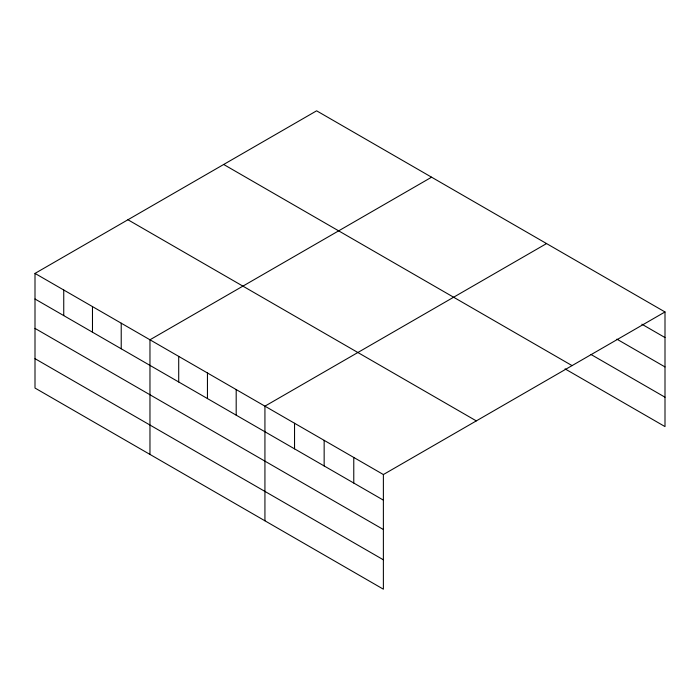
<?xml version="1.0" encoding="UTF-8"?>
<svg xmlns="http://www.w3.org/2000/svg" width="700" height="700" viewBox="0 0 700 700"><rect width="100%" height="100%" fill="white"/><g stroke="black" fill="none" stroke-linecap="round" stroke-linejoin="round"><path stroke-width="1.05" d="M35 273.411L383.381 474.548L383.381 589.181L35 388.045L35 273.411L316.619 110.819L665 311.955L665 426.589L565.058 368.891M431.585 177.196L149.966 339.789L149.966 454.414M546.551 243.574L264.933 406.158L264.933 520.791M383.381 474.548L665 311.955M641.865 324.196L665 337.558M616.884 339.15L665 366.931M590.966 354.463L665 397.206M223.685 164.474L572.066 365.61M127.934 219.756L476.315 420.892M35 299.005L383.381 500.141M35 328.387L383.381 529.524M35 358.662L383.381 559.799M353.771 457.45L353.771 483.052M324.152 440.352L324.152 465.955M294.543 423.255L294.543 448.858M236.189 389.567L236.189 415.161M207.445 372.977L207.445 398.571M178.71 356.379L178.71 381.981M121.222 323.19L121.222 348.793M92.479 306.6L92.479 332.194M63.744 290.001L63.744 315.604"/></g></svg>
